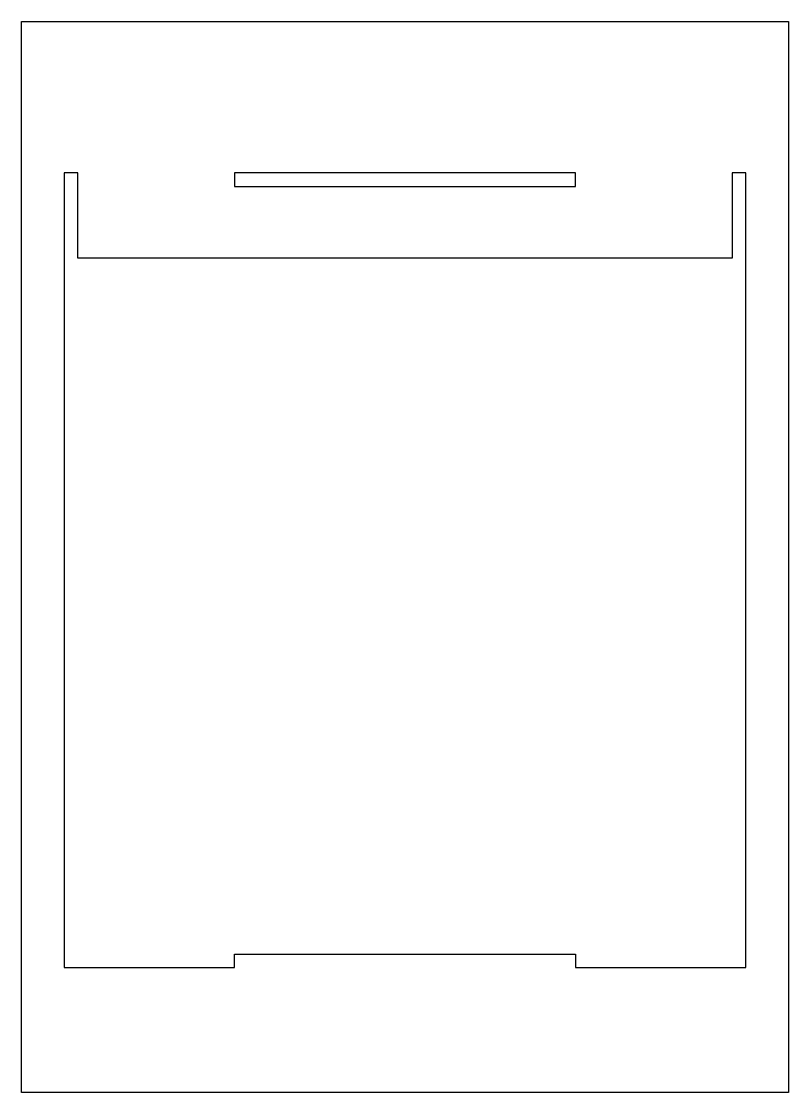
# Model space of a CAD drawing. Header units: millimetres. Extents: x -169 to 169, y -211 to 260.
import ezdxf

# ---------------------------------------------------------------- set-up
doc = ezdxf.new("R2010")
doc.units = ezdxf.units.MM
doc.layers.get('0').update_dxf_attribs({"linetype": 'CONTINUOUS'})

msp = doc.modelspace()

# ---------------------------------------------------------------- linework, layer by layer
for points in [[(-168.75, 260.15625), (168.75, 260.15625), (168.75, -210.9375), (-168.75, -210.9375)], [(-144, 156), (-144, 193.5), (-150, 193.5), (-150, -156), (-75, -156), (-75, -150), (75, -150), (75, -156), (150, -156), (150, 193.5), (144, 193.5), (144, 156)], [(75, 187.5), (75, 193.5), (-75, 193.5), (-75, 187.5)]]:
    msp.add_lwpolyline(points, close=True)

doc.saveas('drawing.dxf')
